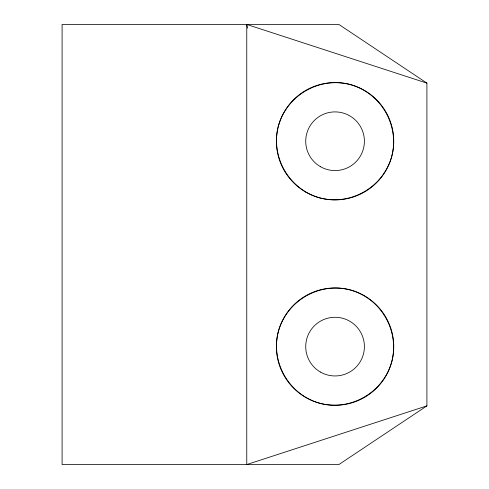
<?xml version="1.0" encoding="UTF-8"?>
<svg xmlns="http://www.w3.org/2000/svg" width="489" height="489" viewBox="0 0 489 489"><rect width="100%" height="100%" fill="white"/><g stroke="black" fill="none" stroke-linecap="round" stroke-linejoin="round"><path stroke-width="0.73" d="M426.909 405.87L338.889 464.55L62.091 464.55L62.091 24.45L338.889 24.45L426.909 83.13L426.909 405.87L246.762 464.55L246.762 24.45L426.909 83.13M246.762 24.45L247.544 28.185M278.382 126.046C270.338 156.963 289.078 189.426 319.873 197.911C350.79 205.961 383.254 187.22 391.744 156.419C399.788 125.502 381.047 93.044 350.252 84.554C319.335 76.504 286.872 95.245 278.382 126.046M278.382 331.426C270.338 362.343 289.078 394.806 319.873 403.291C350.79 411.341 383.254 392.6 391.744 361.799C399.788 330.882 381.047 298.424 350.252 289.934C319.335 281.884 286.872 300.625 278.382 331.426M305.723 192.049A58.68 58.68 0 0 0 393.743 141.235A58.68 58.68 0 0 0 305.723 90.416A58.68 58.68 0 0 0 305.723 192.049M320.393 166.645A29.34 29.34 0 0 0 364.403 141.235A29.34 29.34 0 0 0 320.393 115.826A29.34 29.34 0 0 0 320.393 166.645M320.393 372.025A29.34 29.34 0 0 0 364.403 346.615A29.34 29.34 0 0 0 320.393 321.206A29.34 29.34 0 0 0 320.393 372.025M305.723 397.429A58.68 58.68 0 0 0 393.743 346.615A58.68 58.68 0 0 0 305.723 295.796A58.68 58.68 0 0 0 305.723 397.429"/></g></svg>
